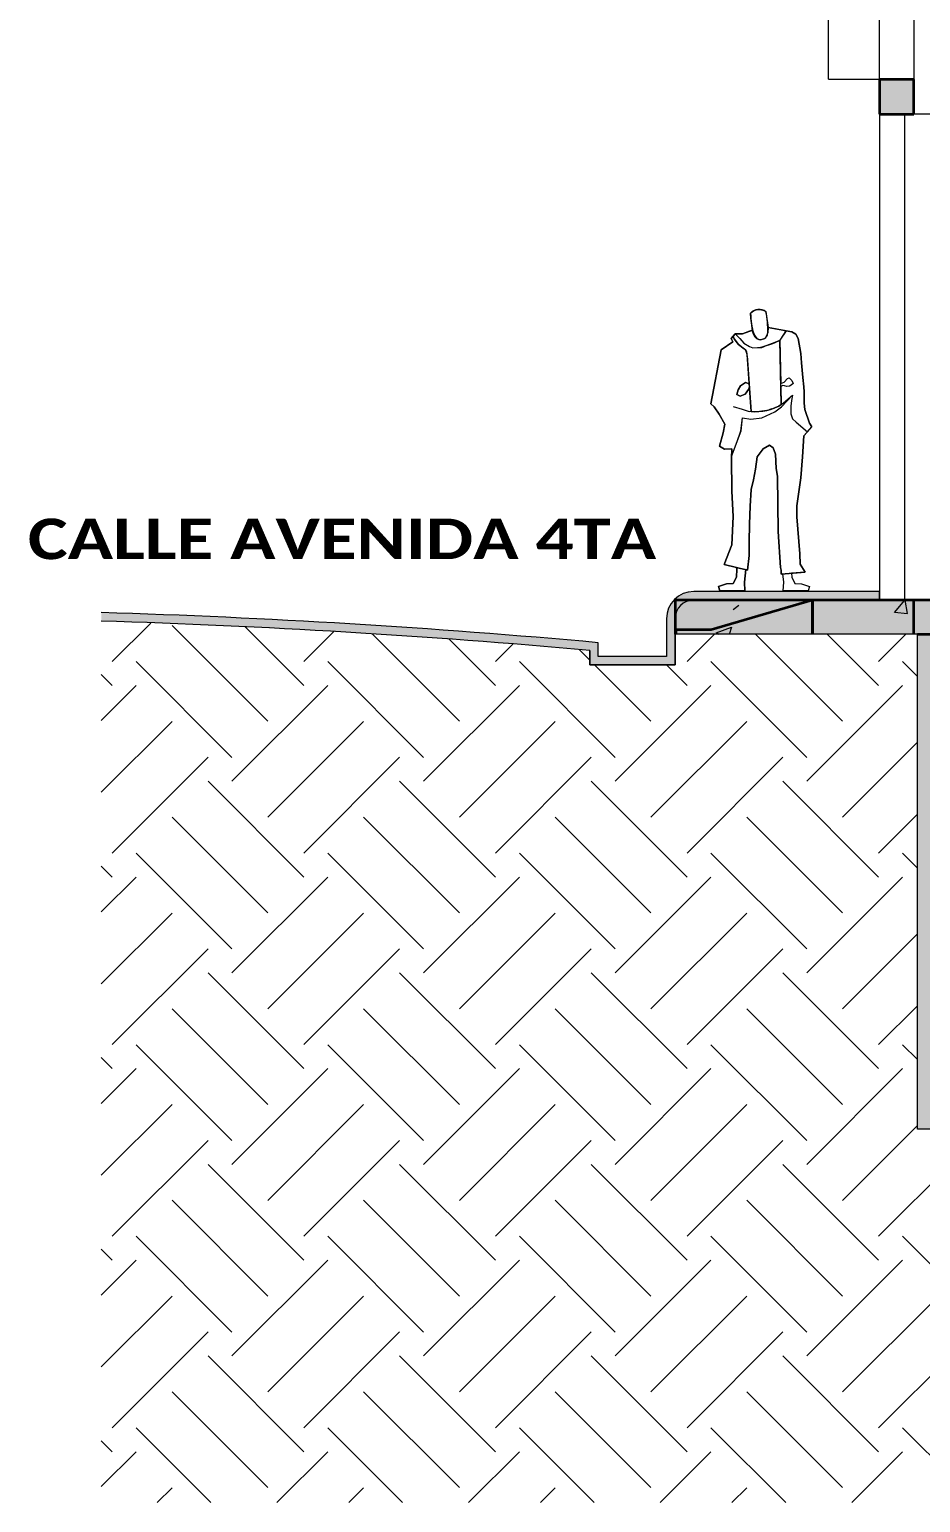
# Model space of a CAD drawing. Header units: metres. Extents: x -144 to 1000, y -717 to 29.
# Drawn here: x 213.42 to 218.64, y -661.65 to -653.02 of the extents above; entities that cross this region are included whole.
import ezdxf

# ---------------------------------------------------------------- set-up
doc = ezdxf.new("R2010")
doc.units = ezdxf.units.M
doc.layers.get('0').update_dxf_attribs({"color": 1})
for name, color, linetype, lineweight in [('A-DETL-GENF', 1, 'Continuous', 9), ('A-DETL-THIN', 1, 'Continuous', 9), ('A-FLOR', 2, 'Continuous', 9), ('A-FLOR-PATT', 8, 'Continuous', 50), ('A-WALL', 4, 'Continuous', 9), ('G-ANNO-TEXT', 2, 'Continuous', 9), ('G-IMPT', 1, 'Continuous', 9)]:
    doc.layers.add(name, color=color, linetype=linetype, lineweight=lineweight)
doc.layers.add('A-WALL-PATT', color=7, linetype='Continuous', lineweight=35, true_color=0x9c9c9c)
doc.styles.add('Calibri_B_2', font='calibrib.ttf', dxfattribs={"height": 0.135})

# ---------------------------------------------------------------- blocks, each defined once
blk = doc.blocks.new('ESCALA HUMANA - A_dwg-1534791-L1')
at = {"layer": 'G-IMPT'}
blk.add_line((-1.4926, 1.1458), (-1.4996, 1.5233), dxfattribs=at)
at = {"layer": 'G-IMPT', "flags": 128}
for points in [[(-1.3261, 1.0362), (-1.3133, 1.0141), (-1.3601, 0.9627), (-1.3686, 0.84), (-1.3772, 0.7167), (-1.4, 0.5524), (-1.4, 0.4885), (-1.3826, 0.2713), (-1.3817, 0.2107), (-1.3521, 0.1641), (-1.4322, 0.1576), (-1.4304, 0.1335), (-1.4125, 0.0978), (-1.3731, 0.0942), (-1.3266, 0.0799), (-1.3338, 0.0548), (-1.4803, 0.0548), (-1.4769, 0.1049), (-1.4827, 0.1535), (-1.4935, 0.1526), (-1.4935, 0.1753), (-1.4963, 0.1915), (-1.5098, 0.401), (-1.5142, 0.7257), (-1.5211, 0.7718), (-1.5251, 0.8542), (-1.5392, 0.8918), (-1.561, 0.9078), (-1.598, 0.8864), (-1.6339, 0.8385), (-1.6422, 0.7676), (-1.6547, 0.7048), (-1.6675, 0.6488), (-1.6743, 0.551), (-1.6779, 0.4455), (-1.6795, 0.3403), (-1.6807, 0.2612), (-1.6903, 0.176), (-1.6998, 0.1782), (-1.7085, 0.1049), (-1.7052, 0.0548), (-1.8517, 0.0548), (-1.8589, 0.0799), (-1.8123, 0.0942), (-1.773, 0.0978), (-1.7551, 0.1335), (-1.7515, 0.1804), (-1.7536, 0.1907), (-1.8272, 0.2078), (-1.7826, 0.3233), (-1.7749, 0.4896), (-1.7823, 0.6378), (-1.7839, 0.8305), (-1.7813, 0.8866), (-1.8244, 0.8846), (-1.854, 0.9017), (-1.8328, 0.9794), (-1.8234, 1.0314), (-1.8567, 1.089), (-1.8861, 1.1323), (-1.904, 1.1503), (-1.8433, 1.4672), (-1.7767, 1.5135), (-1.7859, 1.5329), (-1.7744, 1.5467), (-1.7629, 1.5605), (-1.7186, 1.5605), (-1.6615, 1.5823), (-1.6707, 1.652), (-1.6718, 1.6819), (-1.6624, 1.6896), (-1.6506, 1.6962), (-1.6382, 1.7003), (-1.6215, 1.7023), (-1.6085, 1.7011), (-1.5944, 1.697), (-1.5826, 1.6914), (-1.5691, 1.598), (-1.4935, 1.5827), (-1.4641, 1.5772), (-1.4308, 1.5709), (-1.4071, 1.5572), (-1.393, 1.5328), (-1.3779, 1.4444), (-1.3742, 1.3897), (-1.3656, 1.3044), (-1.3601, 1.2496), (-1.3572, 1.2206), (-1.3572, 1.1534), (-1.3538, 1.116)], [(-1.3521, 0.1641), (-1.4935, 0.1526), (-1.4935, 0.1753), (-1.4963, 0.1915), (-1.5098, 0.401), (-1.5142, 0.7257), (-1.5211, 0.7718), (-1.5251, 0.8542), (-1.5392, 0.8918), (-1.561, 0.9078), (-1.598, 0.8864), (-1.6339, 0.8385), (-1.6422, 0.7676), (-1.6547, 0.7048), (-1.6675, 0.6488), (-1.6743, 0.551), (-1.6779, 0.4455), (-1.6795, 0.3403), (-1.6807, 0.2612), (-1.6903, 0.176), (-1.8272, 0.2078), (-1.7826, 0.3233), (-1.7749, 0.4896), (-1.7823, 0.6378), (-1.7839, 0.8305), (-1.7813, 0.8866), (-1.8244, 0.8846), (-1.854, 0.9017), (-1.8328, 0.9794), (-1.8234, 1.0314), (-1.8567, 1.089), (-1.8861, 1.1323), (-1.904, 1.1503), (-1.8433, 1.4672), (-1.7767, 1.5135), (-1.7859, 1.5329), (-1.7629, 1.5605), (-1.7186, 1.5605), (-1.6615, 1.5823), (-1.6707, 1.652), (-1.6718, 1.6819), (-1.6624, 1.6896), (-1.6506, 1.6962), (-1.6382, 1.7003), (-1.6215, 1.7023), (-1.6085, 1.7011), (-1.5944, 1.697), (-1.5826, 1.6914), (-1.5691, 1.598), (-1.4935, 1.5827), (-1.4308, 1.5709), (-1.4071, 1.5572), (-1.393, 1.5328), (-1.3779, 1.4444), (-1.3742, 1.3897), (-1.3656, 1.3044), (-1.3601, 1.2496), (-1.3572, 1.2206), (-1.3572, 1.1534), (-1.3538, 1.116), (-1.3261, 1.0362), (-1.3133, 1.0141), (-1.3601, 0.9627), (-1.3686, 0.84), (-1.3772, 0.7167), (-1.4, 0.5524), (-1.4, 0.4885), (-1.3826, 0.2713), (-1.3817, 0.2107)]]:
    blk.add_lwpolyline(points, close=True, dxfattribs=at)
for points in [[(-1.7629, 1.5605), (-1.7355, 1.5331), (-1.7106, 1.5046), (-1.6786, 1.4861), (-1.6594, 1.4776), (-1.6311, 1.4791), (-1.6058, 1.4802), (-1.5743, 1.4928), (-1.5436, 1.505), (-1.4987, 1.5237), (-1.4641, 1.5772)], [(-1.6615, 1.5823), (-1.6498, 1.5516), (-1.6343, 1.5321), (-1.6129, 1.5257), (-1.5823, 1.5372), (-1.5691, 1.57), (-1.5691, 1.598)], [(-1.6692, 1.1056), (-1.6921, 1.4385), (-1.7002, 1.4619), (-1.7144, 1.4761), (-1.7432, 1.4984), (-1.7674, 1.53), (-1.7744, 1.5467)], [(-1.4949, 1.2699), (-1.4757, 1.2767), (-1.4553, 1.2984), (-1.4456, 1.3026), (-1.4303, 1.2869), (-1.4215, 1.2692), (-1.4335, 1.2595), (-1.4442, 1.2526), (-1.4586, 1.2512), (-1.4729, 1.2549), (-1.4825, 1.2574), (-1.4946, 1.2516)], [(-1.6803, 1.2664), (-1.7025, 1.2743), (-1.7317, 1.2558), (-1.7451, 1.2326), (-1.7521, 1.2044), (-1.7331, 1.1951), (-1.7034, 1.2072), (-1.6839, 1.234), (-1.6791, 1.2496)], [(-1.7748, 1.1343), (-1.7218, 1.1181), (-1.6806, 1.1055), (-1.6201, 1.1062), (-1.5627, 1.1144), (-1.5064, 1.136), (-1.4788, 1.1556), (-1.427, 1.2013)], [(-1.7533, 0.9231), (-1.7281, 0.9913), (-1.7191, 1.0677), (-1.6707, 1.0607), (-1.6058, 1.0682), (-1.5307, 1.102), (-1.4908, 1.1324), (-1.427, 1.2013), (-1.432, 1.1699), (-1.4358, 1.1361), (-1.4351, 1.0922), (-1.426, 1.0622), (-1.4055, 1.0417), (-1.3848, 1.0247)], [(-1.7536, 0.1907), (-1.7515, 0.1804), (-1.7551, 0.1335), (-1.773, 0.0978), (-1.8123, 0.0942), (-1.8589, 0.0799), (-1.8517, 0.0548), (-1.7052, 0.0548), (-1.7085, 0.1049), (-1.6998, 0.1782)], [(-1.4322, 0.1576), (-1.4304, 0.1335), (-1.4125, 0.0978), (-1.3731, 0.0942), (-1.3266, 0.0799), (-1.3338, 0.0548), (-1.4803, 0.0548), (-1.4769, 0.1049), (-1.4827, 0.1535)]]:
    blk.add_lwpolyline(points, dxfattribs=at)
blk = doc.blocks.new('ololo')
at = {"layer": 'A-DETL-GENF'}
blk.add_hatch(color=256, dxfattribs=at).paths.add_polyline_path([(216.753, -656.7454), (217.203, -656.7454), (217.203, -656.3654), (218.4015, -656.3654), (218.4015, -656.3154), (217.313, -656.3154), (217.2716, -656.3208), (217.233, -656.3368), (217.1998, -656.3622), (217.1744, -656.3954), (217.1584, -656.434), (217.153, -656.4754), (217.153, -656.6954), (216.753, -656.6954), (216.753, -656.6154), (215.9756, -656.5513), (215.2402, -656.502), (214.5078, -656.464), (213.8413, -656.439), (213.8413, -656.4892), (214.5471, -656.5157), (215.2831, -656.5546), (216.0682, -656.6087), (216.703, -656.6611), (216.703, -656.7454)])
h = blk.add_hatch(color=256, dxfattribs=at)
h.paths.add_polyline_path([(218.2951, -656.5654), (218.8236, -656.5654), (218.8236, -656.3654), (217.203, -656.3654), (217.203, -656.5654), (218.0168, -656.5654)])
h.paths.add_polyline_path([(249.4721, -656.5654), (249.4721, -656.3654), (245.2008, -656.3654), (245.2008, -656.5654)])
at = {"layer": 'A-WALL-PATT', "lineweight": 5, "true_color": 0x747474}
h = blk.add_hatch(color=8, dxfattribs=at)
h.paths.add_polyline_path([(218.4015, -653.5187), (218.6015, -653.5186), (218.6015, -653.3154), (218.4015, -653.3154)])
h.paths.add_polyline_path([(218.5502, -651.8774), (218.5502, -651.4274), (218.4015, -651.4274), (218.4015, -651.8774)])
h.paths.add_polyline_path([(218.6015, -650.9774), (218.6015, -650.5274), (218.4015, -650.5274), (218.4015, -650.9774), (218.5502, -650.9774)])
h.paths.add_polyline_path([(218.6015, -647.6024), (218.6015, -647.1524), (218.4015, -647.1524), (218.4015, -647.6024)])
h.paths.add_polyline_path([(218.6015, -645.3377), (218.6015, -645.2654), (218.4015, -645.2654), (218.4015, -645.3377)])
blk.add_hatch(color=8, dxfattribs=at).paths.add_polyline_path([(218.6236, -659.4654), (218.7613, -659.4654), (218.7613, -656.5654), (218.6236, -656.5654), (218.6236, -659.2654)])
at = {"layer": 'A-DETL-GENF'}
for p, q in [((217.543, -654.8187), (217.5315, -654.8325)), ((217.5315, -654.8325), (217.5407, -654.8518)), ((217.5545, -654.8049), (217.543, -654.8187)), ((217.543, -654.8187), (217.55, -654.8353)), ((217.55, -654.8353), (217.5742, -654.8669)), ((217.5988, -654.8049), (217.5545, -654.8049)), ((217.5545, -654.8049), (217.5819, -654.8322)), ((217.5819, -654.8322), (217.6068, -654.8608)), ((217.6541, -654.7838), (217.5988, -654.8049)), ((217.663, -654.8072), (217.6541, -654.7838)), ((217.7483, -654.7674), (217.7472, -654.7983)), ((217.8531, -654.7886), (217.7483, -654.7674)), ((217.8533, -654.7882), (217.8178, -654.8432)), ((217.8178, -654.8432), (217.8225, -655.0955)), ((217.8866, -654.7945), (217.8533, -654.7882)), ((217.9103, -654.8081), (217.8866, -654.7945)), ((217.9244, -654.8326), (217.9103, -654.8081)), ((217.9395, -654.921), (217.9244, -654.8326)), ((217.4741, -654.8982), (217.4134, -655.2151)), ((217.5407, -654.8518), (217.4741, -654.8982)), ((217.5742, -654.8669), (217.6087, -654.8937)), ((217.6172, -654.9035), (217.603, -654.8893)), ((217.6068, -654.8608), (217.6388, -654.8793)), ((217.6253, -654.9268), (217.6172, -654.9035)), ((217.6258, -654.9343), (217.6253, -654.9268)), ((217.6388, -654.8793), (217.658, -654.8878)), ((217.658, -654.8878), (217.6863, -654.8863)), ((217.9432, -654.9757), (217.9395, -654.921)), ((217.6258, -654.9343), (217.6482, -655.2597)), ((217.9518, -655.061), (217.9432, -654.9757)), ((217.5857, -655.1096), (217.615, -655.091)), ((217.615, -655.091), (217.6372, -655.099)), ((217.8225, -655.0955), (217.8417, -655.0887)), ((217.8228, -655.1138), (217.8225, -655.0955)), ((217.8417, -655.0887), (217.8621, -655.0669)), ((217.8621, -655.0669), (217.8718, -655.0628)), ((217.8718, -655.0628), (217.8871, -655.0785)), ((217.8959, -655.0961), (217.8839, -655.1059)), ((217.8871, -655.0785), (217.8959, -655.0961)), ((217.9573, -655.1157), (217.9518, -655.061)), ((217.5653, -655.161), (217.5723, -655.1328)), ((217.5844, -655.1703), (217.5653, -655.161)), ((217.5723, -655.1328), (217.5857, -655.1096)), ((217.614, -655.1582), (217.5844, -655.1703)), ((217.6389, -655.1239), (217.614, -655.1582)), ((217.8349, -655.108), (217.8228, -655.1138)), ((217.8228, -655.1138), (217.8248, -655.2196)), ((217.8266, -655.233), (217.8904, -655.1641)), ((217.8445, -655.1105), (217.8349, -655.108)), ((217.8386, -655.2098), (217.8904, -655.1641)), ((217.8588, -655.1142), (217.8445, -655.1105)), ((217.8732, -655.1128), (217.8588, -655.1142)), ((217.8839, -655.1059), (217.8732, -655.1128)), ((217.8904, -655.1641), (217.8854, -655.1955)), ((217.9603, -655.1447), (217.9573, -655.1157)), ((217.9603, -655.212), (217.9603, -655.1447)), ((217.4134, -655.2151), (217.4313, -655.233)), ((217.4313, -655.233), (217.4607, -655.2764)), ((217.7116, -655.2972), (217.7867, -655.2634)), ((217.7547, -655.251), (217.7496, -655.2518)), ((217.7687, -655.2456), (217.7547, -655.251)), ((217.7867, -655.2634), (217.8266, -655.233)), ((217.811, -655.2294), (217.7912, -655.237)), ((217.8248, -655.2196), (217.811, -655.2294)), ((217.8248, -655.2196), (217.8386, -655.2098)), ((217.8854, -655.1955), (217.8816, -655.2293)), ((217.8816, -655.2293), (217.8823, -655.2732)), ((217.8823, -655.2732), (217.8914, -655.3032)), ((217.9636, -655.2494), (217.9603, -655.212)), ((217.9913, -655.3292), (217.9636, -655.2494)), ((217.4607, -655.2764), (217.494, -655.334)), ((217.494, -655.334), (217.4847, -655.3859)), ((217.5894, -655.374), (217.5983, -655.2977)), ((217.5983, -655.2977), (217.6467, -655.3046)), ((217.6467, -655.3046), (217.7116, -655.2972)), ((217.8914, -655.3032), (217.9119, -655.3237)), ((217.9119, -655.3237), (217.979, -655.3788)), ((217.979, -655.3788), (218.0041, -655.3513)), ((218.0041, -655.3513), (217.9913, -655.3292)), ((217.4847, -655.3859), (217.4634, -655.4637)), ((217.534, -655.5237), (217.5894, -655.374)), ((217.9488, -655.5254), (217.9573, -655.4026)), ((217.9573, -655.4026), (217.979, -655.3788)), ((217.4634, -655.4637), (217.493, -655.4808)), ((217.493, -655.4808), (217.5361, -655.4788)), ((217.534, -655.5237), (217.5335, -655.5349)), ((217.5361, -655.4788), (217.534, -655.5237)), ((217.6752, -655.5978), (217.6835, -655.5269)), ((217.6835, -655.5269), (217.7194, -655.479)), ((217.7194, -655.479), (217.7564, -655.4576)), ((217.7564, -655.4576), (217.7782, -655.4736)), ((217.7782, -655.4736), (217.7923, -655.5112)), ((217.7923, -655.5112), (217.7963, -655.5936)), ((217.9402, -655.6487), (217.9488, -655.5254)), ((217.5335, -655.5349), (217.5351, -655.7276)), ((217.6627, -655.6606), (217.6752, -655.5978)), ((217.7963, -655.5936), (217.8032, -655.6397)), ((217.6499, -655.7166), (217.6627, -655.6606)), ((217.8032, -655.6397), (217.8076, -655.9644)), ((217.9174, -655.813), (217.9402, -655.6487)), ((217.5351, -655.7276), (217.5425, -655.8757)), ((217.6431, -655.8144), (217.6499, -655.7166)), ((217.5425, -655.8757), (217.5348, -656.0421)), ((217.6395, -655.9199), (217.6431, -655.8144)), ((217.9174, -655.8769), (217.9174, -655.813)), ((217.9348, -656.0941), (217.9174, -655.8769)), ((217.6379, -656.0251), (217.6395, -655.9199)), ((217.8076, -655.9644), (217.8211, -656.1739)), ((217.5348, -656.0421), (217.4902, -656.1576)), ((217.6367, -656.1042), (217.6379, -656.0251)), ((217.6271, -656.1894), (217.6367, -656.1042)), ((217.9357, -656.1547), (217.9348, -656.0941)), ((217.4902, -656.1576), (217.6271, -656.1894)), ((217.8211, -656.1739), (217.8239, -656.1901)), ((217.8239, -656.1901), (217.8239, -656.2128)), ((217.8239, -656.2128), (217.9653, -656.2013)), ((217.9653, -656.2013), (217.9357, -656.1547))]:
    blk.add_line(p, q, dxfattribs=at)
at = {"layer": 'A-DETL-GENF', "color": 252, "true_color": 0x959595}
for p, q in [((213.9054, -656.7256), (214.1311, -656.4999)), ((214.817, -657.0761), (214.2557, -656.5148)), ((215.028, -656.8661), (214.6848, -656.5229)), ((215.028, -656.7256), (215.2037, -656.5498)), ((215.9395, -657.0761), (215.4277, -656.5643)), ((217.273, -656.7256), (217.4332, -656.5654)), ((218.1846, -657.0761), (217.6738, -656.5654)), ((218.3956, -656.8661), (218.0948, -656.5654)), ((218.3956, -656.7256), (218.5558, -656.5654)), ((216.1505, -656.8661), (215.879, -656.5946)), ((216.1505, -656.7256), (216.2521, -656.6239)), ((216.703, -656.7171), (216.642, -656.656)), ((214.607, -657.2871), (214.0457, -656.7258)), ((215.7295, -657.2871), (215.1682, -656.7258)), ((216.852, -657.2871), (216.2908, -656.7258)), ((217.9746, -657.2871), (217.4133, -656.7258)), ((218.6236, -656.8137), (218.5358, -656.7258)), ((213.9054, -656.8661), (213.8413, -656.8019)), ((217.062, -657.0761), (216.7313, -656.7454)), ((217.273, -656.8661), (217.1523, -656.7454)), ((213.8413, -657.0703), (214.0457, -656.8658)), ((214.607, -657.4271), (215.1682, -656.8658)), ((215.7295, -657.4271), (216.2908, -656.8658)), ((216.852, -657.4271), (217.4133, -656.8658)), ((217.9746, -657.4271), (218.5358, -656.8658)), ((213.8413, -657.4913), (214.2557, -657.0768)), ((214.817, -657.6381), (215.3782, -657.0768)), ((215.9395, -657.6381), (216.5008, -657.0768)), ((217.062, -657.6381), (217.6233, -657.0768)), ((218.1846, -657.6381), (218.6236, -657.199)), ((213.9054, -657.8481), (214.4667, -657.2868)), ((215.028, -657.8481), (215.5892, -657.2868)), ((216.1505, -657.8481), (216.7118, -657.2868)), ((217.273, -657.8481), (217.8343, -657.2868)), ((215.028, -657.9886), (214.4667, -657.4274)), ((216.1505, -657.9886), (215.5892, -657.4274)), ((217.273, -657.9886), (216.7118, -657.4274)), ((218.3956, -657.9886), (217.8343, -657.4274)), ((214.817, -658.1986), (214.2557, -657.6374)), ((215.9395, -658.1986), (215.3782, -657.6374)), ((217.062, -658.1986), (216.5008, -657.6374)), ((218.1846, -658.1986), (217.6233, -657.6374)), ((218.3956, -657.8481), (218.6236, -657.62)), ((214.607, -658.4096), (214.0457, -657.8484)), ((215.7295, -658.4096), (215.1682, -657.8484)), ((216.852, -658.4096), (216.2908, -657.8484)), ((217.9746, -658.4096), (217.4133, -657.8484)), ((218.6236, -657.9362), (218.5358, -657.8484)), ((213.9054, -657.9886), (213.8413, -657.9245)), ((213.8413, -658.1928), (214.0457, -657.9884)), ((214.607, -658.5496), (215.1682, -657.9884)), ((215.7295, -658.5496), (216.2908, -657.9884)), ((216.852, -658.5496), (217.4133, -657.9884)), ((217.9746, -658.5496), (218.5358, -657.9884)), ((213.8413, -658.6138), (214.2557, -658.1994)), ((214.817, -658.7606), (215.3782, -658.1994)), ((215.9395, -658.7606), (216.5008, -658.1994)), ((217.062, -658.7606), (217.6233, -658.1994)), ((218.1846, -658.7606), (218.6236, -658.3216)), ((213.9054, -658.9706), (214.4667, -658.4094)), ((215.028, -658.9706), (215.5892, -658.4094)), ((216.1505, -658.9706), (216.7118, -658.4094)), ((217.273, -658.9706), (217.8343, -658.4094)), ((215.028, -659.1112), (214.4667, -658.5499)), ((216.1505, -659.1112), (215.5892, -658.5499)), ((217.273, -659.1112), (216.7118, -658.5499)), ((218.3956, -659.1112), (217.8343, -658.5499)), ((214.817, -659.3212), (214.2557, -658.7599)), ((215.9395, -659.3212), (215.3782, -658.7599)), ((217.062, -659.3212), (216.5008, -658.7599)), ((218.1846, -659.3212), (217.6233, -658.7599)), ((218.3956, -658.9706), (218.6236, -658.7426)), ((214.607, -659.5322), (214.0457, -658.9709)), ((215.7295, -659.5322), (215.1682, -658.9709)), ((216.852, -659.5322), (216.2908, -658.9709)), ((217.9746, -659.5322), (217.4133, -658.9709)), ((218.6236, -659.0587), (218.5358, -658.9709)), ((213.9054, -659.1112), (213.8413, -659.047)), ((213.8413, -659.3153), (214.0457, -659.1109)), ((214.607, -659.6722), (215.1682, -659.1109)), ((215.7295, -659.6722), (216.2908, -659.1109)), ((216.852, -659.6722), (217.4133, -659.1109)), ((217.9746, -659.6722), (218.5358, -659.1109)), ((213.8413, -659.7363), (214.2557, -659.3219)), ((214.817, -659.8832), (215.3782, -659.3219)), ((215.9395, -659.8832), (216.5008, -659.3219)), ((217.062, -659.8832), (217.6233, -659.3219)), ((218.1846, -659.8832), (218.6236, -659.4441)), ((213.9054, -660.0932), (214.4667, -659.5319)), ((215.028, -660.0932), (215.5892, -659.5319)), ((216.1505, -660.0932), (216.7118, -659.5319)), ((217.273, -660.0932), (217.8343, -659.5319)), ((218.3956, -660.0932), (218.9568, -659.5319)), ((215.028, -660.2337), (214.4667, -659.6724)), ((216.1505, -660.2337), (215.5892, -659.6724)), ((217.273, -660.2337), (216.7118, -659.6724)), ((218.3956, -660.2337), (217.8343, -659.6724)), ((214.817, -660.4437), (214.2557, -659.8824)), ((215.9395, -660.4437), (215.3782, -659.8824)), ((217.062, -660.4437), (216.5008, -659.8824)), ((218.1846, -660.4437), (217.6233, -659.8824)), ((214.607, -660.6547), (214.0457, -660.0934)), ((215.7295, -660.6547), (215.1682, -660.0934)), ((216.852, -660.6547), (216.2908, -660.0934)), ((217.9746, -660.6547), (217.4133, -660.0934)), ((219.0971, -660.6547), (218.5358, -660.0934)), ((213.9054, -660.2337), (213.8413, -660.1695)), ((213.8413, -660.4379), (214.0457, -660.2334)), ((214.607, -660.7947), (215.1682, -660.2334)), ((215.7295, -660.7947), (216.2908, -660.2334)), ((216.852, -660.7947), (217.4133, -660.2334)), ((217.9746, -660.7947), (218.5358, -660.2334)), ((213.8413, -660.8589), (214.2557, -660.4444)), ((214.817, -661.0057), (215.3782, -660.4444)), ((215.9395, -661.0057), (216.5008, -660.4444)), ((217.062, -661.0057), (217.6233, -660.4444)), ((218.1846, -661.0057), (218.7458, -660.4444)), ((213.9054, -661.2157), (214.4667, -660.6544)), ((215.028, -661.2157), (215.5892, -660.6544)), ((216.1505, -661.2157), (216.7118, -660.6544)), ((217.273, -661.2157), (217.8343, -660.6544)), ((218.3956, -661.2157), (218.9568, -660.6544)), ((215.028, -661.3562), (214.4667, -660.795)), ((216.1505, -661.3562), (215.5892, -660.795)), ((217.273, -661.3562), (216.7118, -660.795)), ((218.3956, -661.3562), (217.8343, -660.795)), ((214.817, -661.5662), (214.2557, -661.005)), ((215.9395, -661.5662), (215.3782, -661.005)), ((217.062, -661.5662), (216.5008, -661.005)), ((218.1846, -661.5662), (217.6233, -661.005)), ((214.4837, -661.654), (214.0457, -661.216)), ((215.6063, -661.654), (215.1682, -661.216)), ((216.7288, -661.654), (216.2908, -661.216)), ((217.8513, -661.654), (217.4133, -661.216)), ((218.9738, -661.654), (218.5358, -661.216)), ((213.9054, -661.3562), (213.8413, -661.2921)), ((213.8413, -661.5604), (214.0457, -661.356)), ((214.8702, -661.654), (215.1682, -661.356)), ((215.9927, -661.654), (216.2908, -661.356)), ((217.1153, -661.654), (217.4133, -661.356)), ((218.2378, -661.654), (218.5358, -661.356)), ((214.1687, -661.654), (214.2557, -661.567)), ((215.2912, -661.654), (215.3782, -661.567)), ((216.4137, -661.654), (216.5008, -661.567)), ((217.5363, -661.654), (217.6233, -661.567))]:
    blk.add_line(p, q, dxfattribs=at)
at = {"layer": 'A-DETL-GENF'}
for centre, radius, start, end in [((217.6951, -654.7331), 0.0701, 55.24748, 134.83775), ((218.222, -654.6656), 0.5766, 181.7777, 194.2223), ((217.1408, -654.7968), 0.6064, 359.88748, 11.53497), ((217.7045, -654.7967), 0.0428, 194.2223, 357.93724), ((217.5951, -654.3818), 0.5127, 280.2499, 295.70776), ((217.5812, -654.9292), 0.0449, 353.49933, 52.17905), ((217.6797, -654.99), 0.2716, 263.34551, 302.28676)]:
    blk.add_arc(centre, radius, start, end, dxfattribs=at)
at = {"layer": 'A-DETL-THIN'}
for p, q in [((217.203, -656.5654), (217.203, -656.3654)), ((217.203, -656.3654), (218.8236, -656.3654)), ((218.4015, -656.3154), (217.313, -656.3154)), ((217.313, -656.3654), (218.4015, -656.3654)), ((218.4015, -656.3654), (218.4015, -656.3154)), ((217.153, -656.4754), (217.153, -656.6954)), ((217.203, -656.7454), (217.203, -656.4754)), ((218.6236, -656.5654), (217.203, -656.5654)), ((217.203, -656.5654), (217.203, -656.7454)), ((218.8236, -656.5654), (217.203, -656.5654)), ((218.6236, -659.4654), (218.6236, -656.5654)), ((216.753, -656.6954), (216.753, -656.6154)), ((216.703, -656.7454), (216.703, -656.6611)), ((216.703, -656.6611), (216.703, -656.7454)), ((217.153, -656.6954), (216.753, -656.6954)), ((217.203, -656.7454), (216.703, -656.7454)), ((216.703, -656.7454), (217.203, -656.7454)), ((229.8116, -659.4654), (218.6236, -659.4654))]:
    blk.add_line(p, q, dxfattribs=at)
for centre, radius, start, end in [((217.313, -656.4754), 0.16, 90, 180), ((217.313, -656.4754), 0.11, 90, 180), ((212.3679, -704.8215), 48.4052, 84.80243, 88.25577), ((212.3679, -704.8215), 48.3552, 84.85653, 88.25396), ((212.3679, -704.8215), 48.3552, 84.85653, 88.25396)]:
    blk.add_arc(centre, radius, start, end, dxfattribs=at)
at = {"layer": 'A-FLOR', "lineweight": 35}
for p, q in [((218.703, -656.3654), (217.203, -656.3654)), ((217.203, -656.3654), (217.203, -656.5654)), ((218.0073, -656.3654), (217.4155, -656.5404)), ((218.0073, -656.3654), (218.0073, -656.5654)), ((218.6015, -656.3654), (218.0073, -656.3654)), ((218.0073, -656.5654), (218.0073, -656.3654)), ((218.6015, -656.5654), (218.6015, -656.3654)), ((217.4155, -656.5404), (217.2073, -656.5404)), ((217.2073, -656.5404), (217.2073, -656.5654)), ((218.6236, -656.5654), (218.703, -656.5654))]:
    blk.add_line(p, q, dxfattribs=at)
at = {"layer": 'A-FLOR'}
for p, q in [((217.2015, -656.5404), (217.2015, -656.5654)), ((217.2019, -656.5404), (217.2015, -656.5404)), ((217.2019, -656.5654), (217.2015, -656.5654))]:
    blk.add_line(p, q, dxfattribs=at)
at = {"layer": 'A-FLOR-PATT', "color": 8, "lineweight": 5, "true_color": 0x828282}
for p, q in [((217.5428, -656.4212), (217.5761, -656.3957)), ((218.488, -656.4388), (218.5493, -656.3658)), ((218.5653, -656.4441), (218.5507, -656.3654)), ((218.4893, -656.4372), (218.5652, -656.4439)), ((217.4441, -656.5579), (217.5331, -656.5238)), ((217.4474, -656.5566), (217.4604, -656.5654)), ((217.5218, -656.5654), (217.5361, -656.5227))]:
    blk.add_line(p, q, dxfattribs=at)
at = {"layer": 'A-WALL'}
for p, q in [((218.1015, -653.3125), (218.1015, -650.0676)), ((218.4015, -653.3154), (218.4015, -651.8774)), ((218.6015, -652.4686), (218.6015, -653.3154)), ((218.1015, -653.3125), (218.4015, -653.3125)), ((218.4015, -653.5187), (218.4015, -656.3654)), ((218.5502, -656.3654), (218.5502, -653.5187)), ((218.7502, -653.5186), (218.6015, -653.5186))]:
    blk.add_line(p, q, dxfattribs=at)
at = {"layer": 'A-WALL', "lineweight": 35}
for p, q in [((218.6015, -653.3154), (218.4015, -653.3154)), ((218.4015, -653.3154), (218.4015, -653.5187)), ((218.6015, -653.5187), (218.6015, -653.3154)), ((218.4015, -653.5187), (218.6015, -653.5187))]:
    blk.add_line(p, q, dxfattribs=at)
blk.add_blockref('ESCALA HUMANA - A_dwg-1534791-L1', (219.3174, -656.3654))
at = {"layer": 'G-ANNO-TEXT', "style": 'Calibri_B_2', "width": 1.2}
blk.add_text('CALLE AVENIDA 4TA', height=0.2375, dxfattribs=at).set_placement((213.4116, -656.1258))

msp = doc.modelspace()

# ---------------------------------------------------------------- block references
at = {"color": 3}
msp.add_blockref('ololo', (0, 0), dxfattribs=at)

doc.saveas('drawing.dxf')
